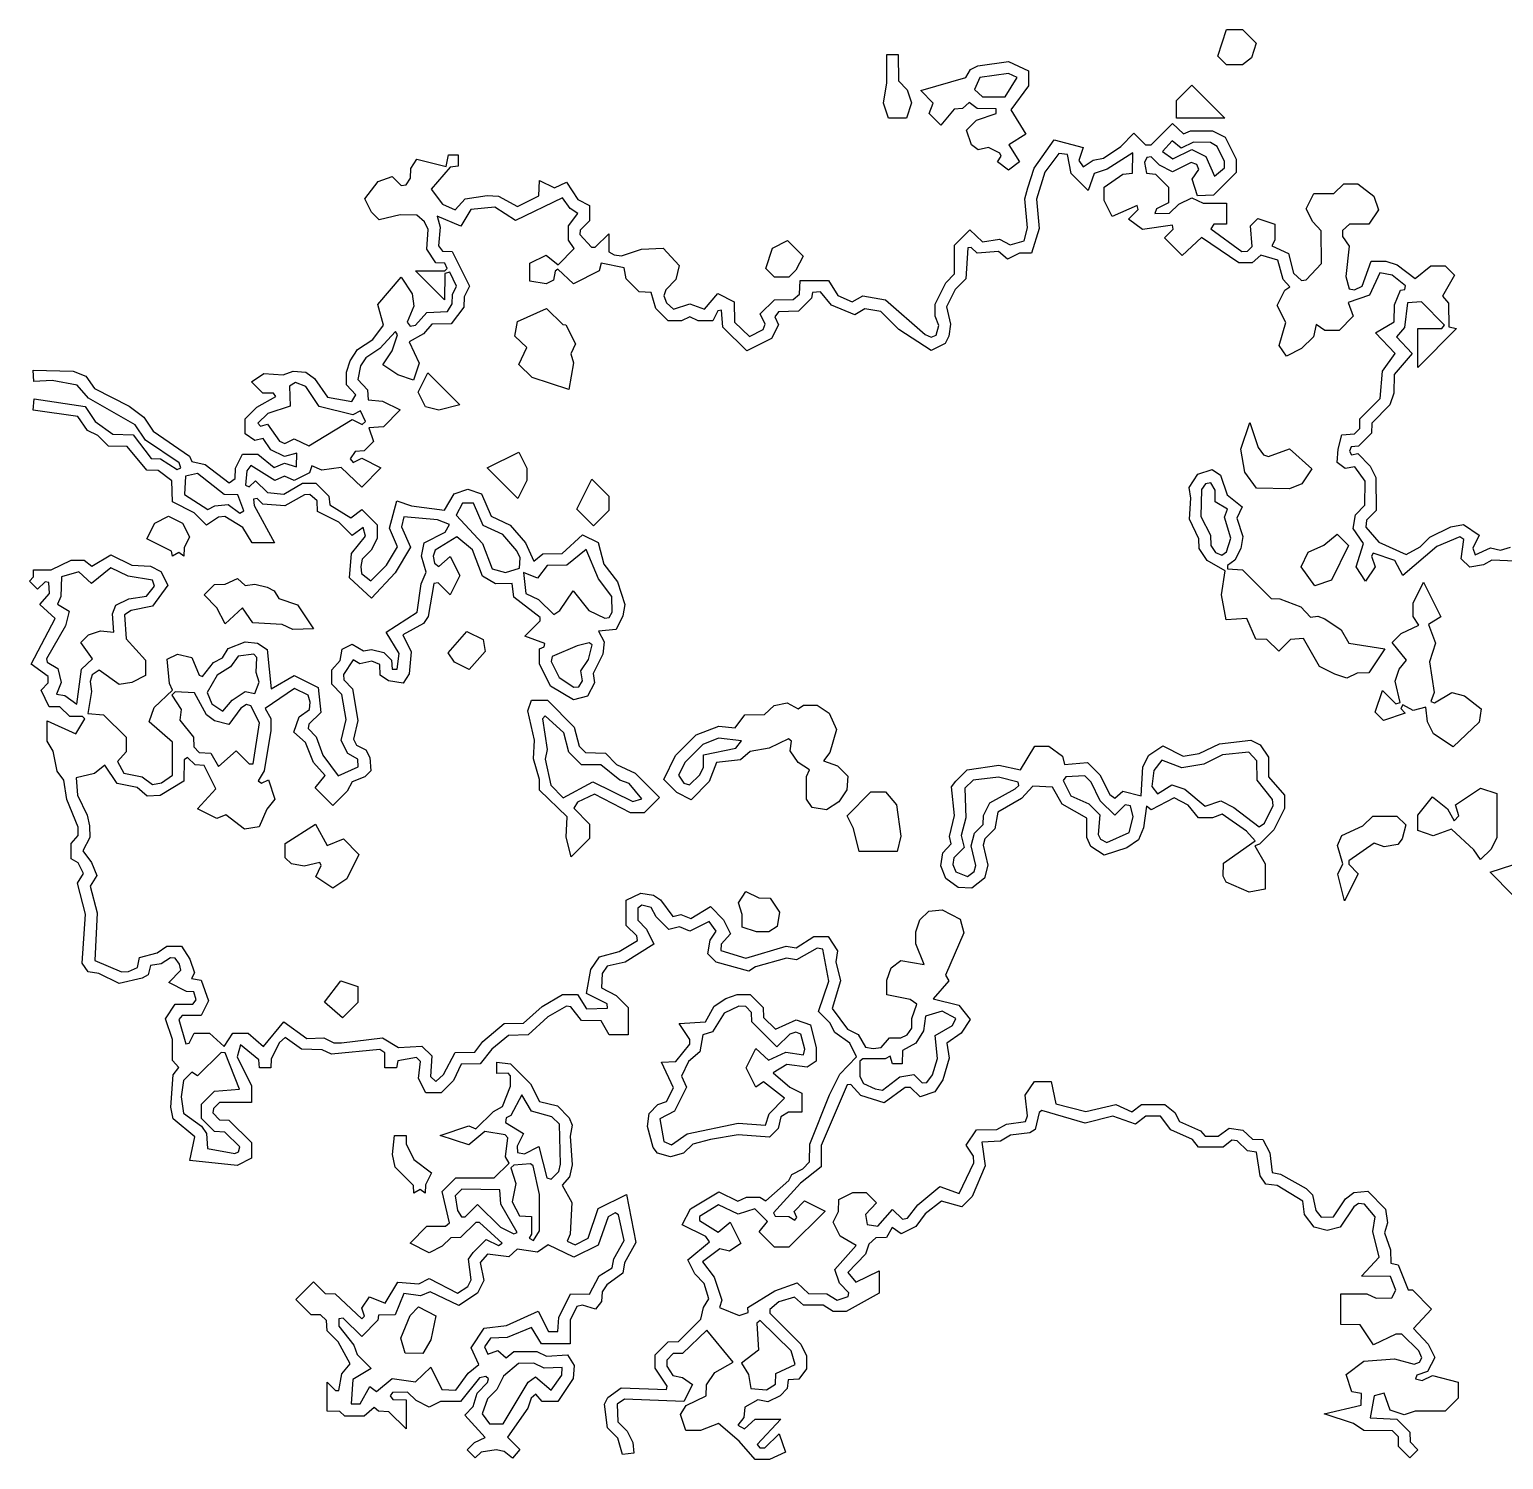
# Model space of a CAD drawing. Header units: metres. Extents: x 0 to 254, y 0 to 254.
# Drawn here: x -0.2 to 77.5, y -0.3 to 75.1 of the extents above; entities that cross this region are included whole.
import ezdxf

# ---------------------------------------------------------------- set-up
doc = ezdxf.new("R2010")
doc.units = ezdxf.units.M
doc.layers.add('contour_grooves', color=7, linetype='Continuous')

msp = doc.modelspace()

# ---------------------------------------------------------------- linework, layer by layer
at = {"layer": 'contour_grooves'}
for points in [[(62.445, 73.718), (62.915, 75.125), (63.751, 75.125), (64.479, 74.398), (64.221, 73.624), (63.749, 73.269), (62.906, 73.256), (62.445, 73.718)], [(44.825, 71.238), (45.002, 72.305), (45.003, 73.807), (45.602, 73.807), (45.609, 72.423), (46.074, 71.934), (46.297, 71.263), (46.028, 70.454), (45.086, 70.454), (44.825, 71.238)], [(46.784, 71.903), (49.155, 72.593), (49.406, 73.013), (49.801, 73.211), (51.42, 73.442), (52.471, 72.952), (52.474, 72.156), (51.535, 70.882), (52.322, 69.601), (51.436, 69.046), (51.987, 68.139), (51.411, 67.706), (50.834, 68.139), (51.025, 68.437), (50.961, 68.606), (50.364, 68.898), (49.818, 68.774), (49.459, 69.043), (49.201, 69.816), (49.722, 70.337), (50.76, 70.69), (50.757, 70.938), (49.76, 70.963), (49.331, 71.279), (48.99, 70.963), (48.538, 70.927), (47.848, 70.075), (47.228, 70.694), (47.432, 71.245), (46.784, 71.903)], [(51.416, 72.808), (49.898, 72.588), (49.621, 71.959), (50.041, 71.565), (51.241, 71.58), (51.868, 72.592), (51.416, 72.808)], [(60.273, 70.454), (60.273, 71.387), (61.082, 72.196), (62.824, 70.454), (60.273, 70.454)], [(60.514, 68.862), (60.035, 69.246), (59.535, 68.688), (60.072, 68.307), (61.086, 68.797), (61.815, 68.432), (62.278, 67.393), (62.807, 67.828), (62.808, 68.157), (62.408, 68.958), (62.061, 69.165), (61.161, 69.178), (60.514, 68.862)], [(38.608, 62.517), (38.971, 63.596), (39.763, 63.992), (40.577, 63.177), (40.204, 62.432), (39.828, 62.055), (39.07, 62.055), (38.608, 62.517)], [(25.384, 58.943), (25.514, 59.723), (27.059, 60.407), (27.904, 59.563), (28.078, 59.552), (28.586, 58.537), (28.334, 58.019), (28.472, 57.548), (28.228, 56.134), (26.288, 56.766), (25.595, 57.46), (26.014, 58.355), (25.384, 58.943)], [(20.28, 55.992), (20.788, 57.007), (22.474, 55.321), (21.379, 55.047), (20.663, 55.226), (20.28, 55.992)], [(12.339, 54.313), (12.967, 53.407), (13.258, 53.293), (13.743, 53.528), (14.513, 53.162), (16.8, 54.547), (17.325, 54.289), (17.501, 54.441), (17.247, 55.018), (16.832, 54.809), (15.058, 55.238), (14.363, 56.296), (13.809, 56.498), (13.496, 56.314), (13.534, 55.249), (12.359, 54.877), (11.824, 54.363), (11.962, 54.2), (12.339, 54.313)], [(63.867, 51.779), (63.667, 52.987), (64.136, 54.395), (64.576, 53.077), (64.849, 52.684), (65.115, 52.608), (66.228, 53.006), (67.407, 51.958), (66.879, 51.167), (66.224, 50.905), (64.495, 50.941), (63.867, 51.779)], [(23.927, 52.002), (25.585, 52.831), (26.005, 51.991), (26.005, 51.343), (25.533, 50.396), (23.927, 52.002)], [(7.954, 50.599), (9.19, 49.807), (9.569, 50.006), (10.269, 50.065), (10.883, 49.614), (11.085, 49.729), (10.779, 50.583), (10.056, 50.602), (8.654, 51.71), (8.01, 51.571), (7.954, 50.599)], [(28.649, 49.825), (29.441, 51.408), (30.332, 50.517), (30.332, 49.76), (29.523, 48.951), (28.649, 49.825)], [(60.958, 49.292), (61.027, 50.405), (60.937, 50.969), (61.399, 51.663), (62.145, 51.911), (62.587, 51.616), (62.936, 50.586), (63.738, 49.943), (63.454, 49.351), (63.766, 48.381), (63.661, 47.754), (63.351, 47.133), (62.953, 46.854), (62.961, 46.676), (63.751, 46.62), (65.27, 45.111), (65.716, 45.092), (66.831, 44.674), (67.34, 44.137), (67.728, 44.189), (68.098, 44.04), (68.961, 43.464), (69.356, 42.757), (71.251, 42.455), (70.405, 41.185), (69.801, 41.179), (69.249, 40.907), (68.615, 41.118), (67.818, 41.53), (66.974, 42.995), (66.288, 42.949), (65.663, 42.333), (65.039, 42.949), (64.46, 42.967), (63.985, 44.053), (62.884, 43.985), (62.648, 45.303), (62.845, 46.574), (61.884, 47.122), (61.461, 47.757), (61.454, 48.264), (60.958, 49.292)], [(61.593, 50.871), (61.553, 49.444), (62.061, 48.447), (62.079, 47.913), (62.33, 47.547), (62.653, 47.397), (62.903, 47.58), (63.143, 48.296), (62.795, 49.398), (62.962, 49.832), (62.309, 50.207), (62.307, 50.823), (62.082, 51.214), (61.795, 51.156), (61.593, 50.871)], [(22.288, 49.505), (23.67, 48.016), (24.19, 46.674), (24.886, 46.493), (25.628, 46.707), (25.657, 47.26), (25.483, 47.62), (24.747, 48.497), (23.706, 48.971), (23.202, 50.137), (22.629, 50.147), (22.288, 49.505)], [(5.976, 48.254), (6.394, 49.089), (7.126, 49.455), (7.859, 49.089), (8.225, 48.357), (7.941, 47.783), (7.935, 47.339), (7.659, 47.543), (7.335, 47.339), (7.273, 47.618), (5.976, 48.254)], [(66.836, 46.792), (67.221, 47.562), (68.037, 47.935), (68.746, 48.498), (69.337, 47.907), (68.445, 46.084), (67.566, 45.79), (66.836, 46.792)], [(25.842, 46.479), (25.965, 45.383), (26.631, 45.056), (27.443, 44.268), (27.762, 44.476), (28.458, 45.519), (29.282, 44.486), (30.124, 44.076), (30.36, 44.111), (30.508, 44.386), (30.503, 45.215), (29.784, 46.147), (29.143, 47.699), (28.12, 46.869), (27.094, 46.851), (26.572, 46.189), (25.842, 46.479)], [(0.69, 41.939), (0.723, 41.761), (1.28, 41.42), (1.463, 40.687), (1.216, 40.07), (1.651, 40.003), (2.279, 39.54), (2.529, 41.384), (3.109, 41.937), (2.499, 42.796), (2.892, 43.189), (3.535, 43.404), (4.228, 43.344), (4.168, 44.313), (4.345, 44.756), (5.019, 45.093), (5.95, 45.233), (6.382, 45.759), (6.274, 46.076), (4.996, 46.287), (4.08, 46.731), (3.054, 45.897), (2.388, 46.527), (1.47, 46.262), (1.439, 45.22), (1.272, 44.809), (1.876, 44.445), (1.681, 43.667), (0.69, 41.939)], [(8.993, 45.303), (9.547, 45.857), (10.115, 45.863), (10.749, 46.176), (11.155, 45.795), (11.673, 45.875), (12.321, 45.713), (12.694, 45.526), (12.931, 45.112), (13.924, 44.783), (14.77, 43.505), (13.673, 43.476), (13.118, 43.745), (11.563, 43.835), (11.015, 44.619), (10.098, 43.778), (9.673, 44.621), (8.993, 45.303)], [(70.75, 39.113), (71.131, 40.258), (71.843, 39.552), (72.066, 39.623), (71.807, 40.758), (72.018, 41.392), (72.39, 41.855), (71.64, 42.796), (72.116, 43.272), (73.049, 43.705), (72.744, 44.16), (72.744, 44.864), (73.299, 45.973), (74.21, 44.15), (73.552, 43.745), (73.924, 42.765), (73.617, 41.766), (73.86, 40.156), (73.685, 39.685), (73.88, 39.607), (74.791, 40.148), (75.458, 39.982), (76.33, 39.302), (76.234, 38.584), (74.864, 37.282), (73.83, 37.971), (73.508, 38.615), (73.413, 39.388), (72.745, 39.203), (72.202, 39.507), (72.097, 39.319), (72.327, 39.063), (71.182, 38.682), (70.75, 39.113)], [(21.867, 42.248), (22.847, 43.377), (23.715, 42.943), (23.822, 42.324), (22.965, 41.375), (22.192, 41.761), (21.867, 42.248)], [(28.666, 42.616), (27.354, 42.055), (27.288, 41.791), (27.721, 40.946), (28.49, 40.428), (28.754, 40.457), (28.949, 40.77), (28.868, 41.298), (29.262, 41.894), (29.451, 42.678), (29.304, 42.772), (28.666, 42.616)], [(10.393, 41.51), (9.681, 41.07), (9.163, 40.163), (9.401, 39.551), (9.987, 39.171), (10.467, 39.746), (11.154, 40.204), (11.675, 40.103), (11.891, 40.701), (11.739, 41.206), (11.783, 42.007), (11.622, 42.171), (10.797, 42.078), (10.393, 41.51)], [(7.465, 40.191), (7.294, 40.013), (7.781, 39.262), (7.708, 38.703), (8.444, 37.792), (8.456, 37.287), (8.734, 36.993), (9.348, 36.949), (9.763, 36.244), (10.689, 37.073), (11.371, 36.393), (11.59, 36.399), (11.916, 38.549), (11.452, 39.459), (11.223, 39.521), (10.929, 39.332), (10.294, 38.475), (9.54, 38.664), (9.131, 38.971), (8.484, 40.143), (7.465, 40.191)], [(26.068, 39.194), (26.253, 39.749), (27.102, 39.749), (28.516, 38.335), (28.781, 37.323), (29.105, 36.983), (30.156, 36.949), (30.745, 36.365), (31.721, 35.893), (33.001, 34.613), (32.192, 33.804), (31.488, 33.804), (29.576, 34.785), (28.691, 34.37), (28.489, 34.061), (29.314, 33.21), (29.314, 32.453), (28.343, 31.482), (28.081, 32.531), (28.144, 33.596), (26.678, 34.998), (26.675, 35.573), (26.367, 36.649), (26.425, 37.633), (26.068, 39.194)], [(27.077, 37.144), (26.982, 36.635), (27.284, 35.265), (27.925, 34.608), (29.5, 35.446), (31.611, 34.414), (32.073, 34.543), (31.412, 35.353), (30.914, 35.531), (29.916, 36.332), (28.89, 36.349), (28.229, 37.011), (27.968, 38.033), (26.972, 38.928), (26.833, 38.765), (27.077, 37.144)], [(33.23, 35.572), (33.858, 36.827), (34.945, 37.914), (36.14, 38.388), (36.997, 38.287), (37.507, 38.985), (38.543, 38.992), (39.047, 39.471), (39.732, 39.608), (40.319, 39.296), (40.597, 39.494), (41.321, 39.494), (41.962, 39.067), (42.339, 38.201), (41.997, 36.993), (41.661, 36.548), (42.402, 36.284), (42.941, 35.745), (42.88, 35.02), (42.465, 34.397), (41.807, 33.959), (41.053, 34.084), (40.761, 34.522), (40.761, 35.722), (40.926, 36.071), (40.317, 36.461), (39.899, 37.087), (39.965, 37.592), (39.812, 37.72), (38.798, 37.213), (37.781, 37.039), (37.283, 36.604), (36.008, 36.456), (35.623, 35.454), (34.672, 34.503), (33.927, 34.876), (33.23, 35.572)], [(35.331, 36.865), (37.029, 37.215), (37.34, 37.613), (36.126, 37.754), (35.295, 37.414), (34.357, 36.477), (34.009, 35.787), (34.29, 35.366), (34.596, 35.283), (35.133, 35.817), (35.329, 36.219), (35.331, 36.865)], [(47.845, 31.014), (47.948, 31.701), (48.388, 32.181), (48.306, 32.569), (48.566, 33.668), (48.413, 35.188), (48.635, 35.485), (49.234, 36.082), (50.902, 36.322), (52.044, 36.072), (52.794, 37.331), (53.547, 37.331), (54.256, 36.799), (54.356, 36.35), (55.582, 36.466), (56.23, 35.817), (56.759, 34.784), (57.01, 34.591), (57.438, 34.956), (58.411, 34.711), (58.503, 36.234), (58.814, 36.855), (59.555, 37.349), (60.623, 36.79), (61.459, 36.93), (62.537, 37.45), (64.183, 37.64), (64.681, 37.391), (65.113, 36.743), (65.126, 35.71), (65.963, 34.737), (65.963, 34.033), (65.401, 32.909), (64.645, 32.153), (64.395, 32.076), (64.945, 31.121), (64.942, 29.785), (64.108, 29.619), (62.897, 30.144), (62.732, 30.474), (62.75, 31.152), (64.417, 32.335), (63.964, 32.833), (62.676, 33.735), (62.171, 33.55), (61.431, 33.55), (60.891, 34.21), (60.149, 34.605), (58.943, 33.972), (58.689, 34.161), (58.526, 33.014), (58.272, 32.379), (57.652, 31.966), (56.457, 31.568), (55.75, 32.041), (55.548, 32.514), (55.548, 33.529), (54.237, 34.272), (53.723, 35.17), (52.692, 35.221), (52.095, 34.573), (50.856, 33.843), (50.693, 32.962), (50.167, 32.432), (50.075, 32.105), (50.32, 31.05), (50.15, 30.37), (49.473, 29.829), (48.756, 29.867), (48.11, 30.352), (47.845, 31.014)], [(58.972, 35.192), (59.277, 34.81), (60.02, 35.283), (60.709, 35.053), (61.788, 34.156), (62.609, 34.439), (63.296, 34.096), (64.631, 33.064), (64.911, 33.272), (65.363, 34.197), (65.338, 34.51), (64.515, 35.54), (64.509, 36.557), (64.088, 37.008), (62.696, 36.87), (61.708, 36.367), (60.547, 36.174), (59.498, 36.586), (59.08, 36.039), (58.972, 35.192)], [(54.436, 35.711), (54.298, 35.522), (54.698, 34.705), (55.645, 34.281), (56.224, 33.702), (56.145, 32.67), (56.258, 32.422), (56.6, 32.249), (57.779, 32.78), (57.982, 33.603), (57.852, 34.173), (57.571, 34.231), (57.01, 33.68), (56.245, 34.445), (55.763, 35.429), (55.43, 35.768), (54.436, 35.711)], [(49.071, 31.976), (48.526, 31.427), (48.468, 31.079), (48.638, 30.705), (49.25, 30.444), (49.606, 30.711), (49.696, 31.028), (49.447, 32.068), (49.613, 32.73), (50.075, 33.202), (50.093, 33.666), (50.428, 34.337), (51.756, 35.07), (51.963, 35.258), (51.926, 35.43), (50.88, 35.698), (49.551, 35.525), (49.112, 35.113), (49.166, 33.547), (48.921, 32.605), (49.071, 31.976)], [(72.999, 32.87), (72.999, 33.686), (73.769, 34.66), (74.563, 34.027), (74.905, 33.386), (75.157, 33.649), (74.978, 34.227), (76.305, 35.112), (77.162, 34.829), (77.162, 32.506), (76.854, 31.891), (76.306, 31.343), (75.954, 31.863), (74.771, 32.955), (73.808, 32.6), (72.999, 32.87)], [(42.902, 33.654), (44.16, 34.913), (44.934, 34.913), (45.501, 34.23), (45.739, 32.577), (45.537, 31.768), (43.541, 31.768), (43.237, 32.981), (42.902, 33.654)], [(68.763, 32.088), (68.986, 32.608), (70.1, 33.115), (70.629, 33.641), (71.896, 33.641), (72.358, 33.178), (72.175, 32.446), (71.939, 32.131), (71.216, 32.011), (70.701, 32.214), (69.359, 31.279), (69.35, 31.1), (69.846, 30.6), (69.132, 29.173), (68.781, 30.576), (69.035, 31.118), (68.763, 32.088)], [(13.274, 32.192), (14.864, 33.218), (15.486, 32.088), (16.348, 32.433), (17.162, 31.618), (16.521, 30.336), (15.78, 29.841), (14.884, 30.438), (15.173, 31.023), (15.104, 31.191), (14.265, 30.999), (13.597, 31.112), (13.274, 31.435), (13.274, 32.192)], [(37.167, 29.058), (37.565, 29.655), (38.241, 29.32), (38.846, 29.314), (39.34, 28.573), (39.214, 27.819), (38.773, 27.526), (38.128, 27.527), (37.368, 27.78), (37.366, 28.448), (37.167, 29.058)], [(15.348, 23.826), (16.208, 24.946), (17.097, 24.649), (17.097, 23.8), (16.289, 22.991), (15.348, 23.826)], [(32.372, 17.272), (32.463, 17.956), (32.924, 18.417), (33.385, 18.589), (33.746, 19.304), (33.11, 20.661), (33.862, 20.685), (34.601, 21.605), (34.612, 21.857), (34.053, 22.697), (35.437, 22.787), (35.896, 23.613), (36.514, 24.024), (37.11, 24.224), (37.788, 24.224), (38.476, 23.539), (38.494, 23.021), (39.124, 22.392), (40.212, 22.883), (40.972, 22.629), (41.276, 21.416), (41.276, 20.709), (40.801, 20.393), (39.717, 20.538), (38.995, 20.104), (39.889, 19.332), (40.512, 19.019), (40.512, 18.025), (39.81, 18.022), (39.411, 17.768), (39.273, 17.164), (38.81, 16.701), (37.15, 16.831), (35.697, 16.587), (34.763, 16.331), (34.271, 15.853), (33.595, 15.673), (32.906, 15.859), (32.676, 16.166), (32.372, 17.272)], [(33.229, 16.481), (33.634, 16.304), (34.472, 16.882), (37.154, 17.44), (38.594, 17.335), (38.784, 17.938), (39.606, 18.751), (38.495, 19.615), (38.094, 19.346), (37.587, 20.361), (38.094, 21.376), (38.757, 20.759), (39.669, 21.187), (40.61, 21.044), (40.675, 21.342), (40.465, 22.138), (40.206, 22.242), (39.874, 22.135), (39.194, 21.464), (37.877, 22.782), (37.865, 23.286), (37.564, 23.599), (37.184, 23.616), (36.411, 23.234), (35.802, 22.258), (35.289, 22.094), (35.142, 21.201), (34.536, 20.7), (34.173, 19.916), (34.439, 19.343), (33.808, 18.079), (33.035, 17.665), (33.229, 16.481)], [(43.731, 20.827), (43.569, 20.707), (43.577, 19.904), (43.774, 19.535), (44.379, 19.247), (44.765, 19.179), (45.69, 19.881), (46.42, 20.003), (46.868, 19.563), (47.111, 19.584), (47.408, 19.991), (47.659, 20.848), (47.548, 22.073), (48.454, 22.591), (48.629, 22.957), (47.906, 23.342), (47.032, 23.081), (46.928, 22.318), (46.533, 21.659), (45.821, 21.266), (45.811, 20.57), (45.303, 20.57), (45.172, 20.98), (44.903, 20.834), (43.731, 20.827)], [(8.653, 19.937), (8.355, 20.122), (7.911, 19.687), (7.791, 18.834), (7.918, 17.967), (8.864, 17.283), (9.123, 16.888), (9.181, 16.096), (10.61, 15.843), (10.815, 15.924), (10.873, 16.186), (10.089, 16.973), (9.547, 17.007), (8.863, 17.691), (8.863, 18.449), (9.547, 19.133), (10.868, 19.238), (10.101, 21.151), (9.89, 21.172), (8.653, 19.937)], [(13.828, 8.144), (14.762, 9.077), (15.386, 8.462), (15.904, 8.444), (17.311, 7.116), (17.445, 7.269), (17.315, 7.68), (17.713, 8.276), (18.551, 7.952), (19.218, 9.055), (20.31, 8.975), (20.87, 9.243), (22.358, 8.48), (22.907, 8.826), (23.079, 9.186), (22.945, 10.271), (23.182, 10.626), (23.865, 11.309), (24.511, 10.992), (24.71, 11.112), (23.51, 12.205), (23.32, 12.205), (22.521, 11.408), (22.003, 11.39), (21.556, 10.952), (20.87, 10.609), (19.855, 11.116), (20.746, 12.007), (21.731, 12.01), (21.942, 12.19), (21.556, 13.835), (22.273, 14.552), (24.29, 14.559), (25.074, 15.327), (24.896, 15.659), (25.02, 16.661), (24.863, 16.826), (23.798, 17.006), (22.95, 16.297), (21.449, 16.798), (22.95, 17.298), (23.318, 17.138), (24.255, 18.062), (24.726, 18.315), (25.147, 19.384), (25.15, 19.938), (25.025, 20.071), (24.433, 20.061), (24.433, 20.661), (25.151, 20.576), (26.206, 19.52), (26.679, 18.589), (27.631, 18.35), (28.252, 17.73), (28.408, 17.339), (28.296, 16.753), (28.397, 15.237), (28.272, 14.614), (27.885, 14.166), (28.389, 13.259), (28.296, 11.583), (28.143, 11.213), (28.558, 11.026), (29.252, 11.379), (29.775, 12.932), (31.267, 13.678), (31.766, 11.151), (31.169, 10.066), (31.076, 9.527), (30.225, 8.909), (29.988, 8.542), (29.942, 8.033), (29.633, 7.622), (28.957, 7.843), (28.656, 7.775), (28.299, 7.048), (28.296, 5.808), (26.793, 5.808), (26.257, 6.672), (24.978, 6.144), (24.092, 6.093), (23.778, 5.652), (23.949, 5.258), (24.492, 5.455), (24.927, 5.068), (25.33, 5.39), (26.54, 5.39), (27.042, 5.154), (28.166, 5.22), (28.505, 4.655), (28.459, 3.972), (27.647, 2.754), (26.817, 2.754), (26.484, 3.156), (26.243, 2.938), (26.06, 2.409), (24.989, 0.875), (25.638, 0.234), (25.263, -0.234), (24.816, 0.12), (24.388, 0.209), (23.61, 0.088), (23.288, -0.212), (22.864, 0.212), (23.253, 0.601), (23.808, 0.855), (22.736, 2.036), (23.179, 2.49), (23.399, 3.207), (23.943, 3.763), (23.996, 3.964), (23.854, 4.085), (23.525, 4.013), (22.521, 2.754), (21.457, 2.752), (20.87, 2.464), (20.183, 2.808), (19.723, 3.252), (18.937, 3.238), (18.811, 3.054), (18.949, 2.863), (19.643, 2.845), (19.643, 1.312), (18.731, 2.22), (18.2, 2.245), (17.969, 2.442), (17.431, 1.991), (16.42, 1.99), (16.146, 2.239), (15.48, 2.245), (15.48, 3.778), (15.925, 3.337), (16.103, 3.346), (16.263, 4.216), (16.69, 4.749), (16.064, 5.905), (15.48, 6.493), (15.446, 7.035), (15.142, 7.324), (14.637, 7.335), (13.828, 8.144)], [(24.915, 17.721), (24.886, 17.472), (25.837, 16.9), (25.502, 16.224), (25.522, 15.892), (25.895, 15.831), (26.644, 16.202), (27.065, 14.554), (27.288, 14.482), (27.706, 14.9), (27.795, 15.286), (27.738, 17.391), (27.339, 17.783), (26.256, 18.079), (25.757, 18.929), (25.165, 17.847), (24.915, 17.721)], [(18.935, 15.78), (19.043, 16.797), (19.643, 16.797), (19.648, 16.354), (20.06, 15.527), (20.98, 14.821), (20.666, 14.187), (20.661, 13.744), (20.384, 13.947), (20.061, 13.744), (20.035, 14.149), (19.066, 15.123), (18.935, 15.78)], [(25.32, 15.226), (25.162, 15.086), (25.428, 14.253), (25.248, 13.3), (25.632, 12.552), (26.26, 12.516), (26.26, 11.583), (26.134, 11.379), (26.36, 11.25), (26.677, 11.764), (26.678, 13.67), (26.348, 15.183), (26.208, 15.294), (25.32, 15.226)], [(22.583, 13.953), (22.236, 13.6), (22.352, 12.836), (22.575, 12.501), (22.765, 12.501), (23.415, 13.149), (24.618, 11.951), (25.322, 11.601), (25.498, 11.671), (24.642, 13.164), (24.585, 13.92), (22.583, 13.953)], [(16.336, 7.164), (16.097, 7.129), (16.097, 6.733), (16.898, 5.735), (17.075, 5.237), (17.813, 4.499), (16.83, 3.925), (16.759, 2.646), (17.226, 2.635), (17.733, 3.56), (18.085, 3.287), (18.909, 3.971), (20.15, 3.801), (20.952, 4.578), (21.535, 3.396), (22.268, 3.366), (22.917, 4.253), (23.488, 4.712), (23.08, 5.599), (23.771, 6.633), (24.935, 6.761), (26.603, 7.529), (27.148, 6.454), (27.652, 6.452), (27.696, 7.197), (28.32, 8.444), (29.315, 8.421), (29.827, 9.395), (30.509, 9.819), (30.595, 10.293), (31.142, 11.247), (30.841, 12.614), (30.676, 12.705), (30.297, 12.504), (29.767, 11.001), (28.485, 10.367), (27.136, 11.025), (26.569, 10.644), (25.495, 10.794), (25.066, 10.39), (23.941, 10.528), (23.552, 10.088), (23.739, 9.139), (23.409, 8.479), (22.42, 7.821), (20.908, 8.55), (20.403, 8.339), (19.52, 8.449), (19.068, 7.335), (18.186, 7.309), (18.159, 7.045), (17.307, 6.193), (16.336, 7.164)], [(19.598, 5.303), (19.366, 6.108), (19.86, 7.304), (20.302, 7.746), (21.219, 7.287), (20.954, 6.005), (20.53, 5.299), (19.598, 5.303)], [(37.703, 4.185), (37.817, 3.441), (38.657, 3.383), (39.131, 3.679), (39.149, 4.233), (40.164, 4.704), (39.959, 5.427), (38.322, 7.03), (38.142, 6.887), (38.222, 5.475), (37.326, 4.778), (37.703, 4.185)], [(23.662, 2.115), (24.053, 1.584), (24.772, 1.59), (26.078, 3.772), (26.469, 4.065), (27.304, 3.366), (27.857, 4.152), (27.87, 4.548), (26.931, 4.524), (26.39, 4.788), (25.567, 4.772), (24.787, 4.103), (24.425, 3.386), (23.945, 2.898), (23.662, 2.115)]]:
    msp.add_lwpolyline(points, close=True, dxfattribs=at)
for points in [[(78.969, 47.039), (76.89, 47.137), (76.465, 46.884), (75.741, 46.763), (75.289, 47.214), (75.413, 48.22), (75.208, 48.371), (73.993, 47.859), (72.198, 46.324), (71.781, 47.123), (70.648, 47.504), (70.561, 47.348), (70.745, 46.785), (70.244, 46.035), (69.744, 46.785), (70.128, 48.022), (69.59, 48.798), (69.71, 49.519), (70.196, 50.041), (70.214, 51.295), (69.68, 52.056), (69.161, 51.976), (68.744, 52.289), (68.802, 52.987), (68.992, 53.747), (69.655, 53.791), (69.933, 54.085), (69.945, 54.589), (71.007, 55.666), (71.132, 57.101), (71.793, 58.043), (70.756, 59.128), (71.743, 59.7), (71.768, 60.609), (72.078, 61.382), (72.307, 61.416), (72.344, 61.603), (71.644, 62.163), (70.996, 62.285), (70.45, 61.104), (69.322, 60.717), (69.591, 60.005), (68.842, 59.255), (68.084, 59.255), (67.629, 59.56), (67.488, 58.919), (66.859, 58.291), (66.07, 57.896), (65.691, 58.465), (66.027, 59.67), (65.583, 60.573), (65.987, 61.382), (66.253, 61.547), (65.902, 61.947), (65.618, 62.957), (64.717, 63.229), (64.26, 62.818), (63.556, 62.818), (61.591, 64.159), (60.573, 63.203), (59.64, 64.136), (60.092, 64.593), (60.051, 64.801), (58.471, 64.574), (57.741, 65.122), (58.249, 65.634), (58.198, 65.848), (56.876, 65.261), (56.456, 66.102), (56.456, 66.806), (57.445, 67.489), (57.949, 67.545), (57.968, 68.614), (56.614, 67.754), (55.933, 67.534), (55.614, 66.635), (54.712, 67.537), (54.523, 68.525), (54.062, 68.586), (53.329, 67.597), (52.887, 66.176), (53.021, 64.63), (52.632, 63.327), (51.985, 63.321), (51.352, 63.008), (50.888, 63.422), (49.76, 63.327), (49.445, 63.632), (49.269, 63.606), (49.166, 61.976), (48.6, 61.406), (48.15, 60.495), (48.36, 59.591), (48.264, 58.955), (48.071, 58.568), (47.339, 58.202), (45.634, 59.309), (44.678, 60.255), (43.83, 60.396), (43.307, 60.074), (42.071, 60.581), (41.491, 61.288), (41.076, 61.257), (41.021, 60.958), (40.337, 60.273), (39.286, 60.239), (39.083, 59.978), (39.275, 59.555), (38.909, 58.823), (37.608, 58.172), (36.349, 59.431), (36.281, 60.32), (36.081, 60.286), (35.817, 59.764), (35.051, 59.764), (34.606, 59.965), (34.175, 59.764), (33.471, 59.764), (32.824, 60.411), (32.569, 61.246), (31.944, 61.291), (31.259, 61.976), (31.153, 62.546), (29.932, 62.808), (29.823, 62.393), (28.467, 61.714), (27.655, 62.477), (27.502, 62.381), (27.418, 61.9), (27.025, 61.704), (26.169, 61.846), (26.169, 62.795), (27.037, 63.229), (27.658, 62.72), (28.516, 63.57), (28.205, 64.012), (28.205, 64.769), (28.711, 65.415), (28.3, 65.685), (27.887, 66.244), (25.419, 65.058), (24.324, 65.75), (23.053, 65.631), (22.531, 64.752), (21.278, 65.287), (21.436, 64.692), (21.351, 63.706), (21.562, 63.43), (22.073, 63.418), (22.986, 61.591), (22.703, 61.017), (22.697, 60.482), (22.015, 59.597), (20.999, 59.583), (20.566, 59.068), (19.802, 58.657), (20.337, 57.519), (20.041, 56.631), (19.21, 56.908), (18.418, 57.436), (18.907, 58.18), (19.187, 59.022), (19.086, 59.198), (18.261, 58.304), (17.525, 57.81), (17.238, 57.379), (17.1, 56.658), (17.606, 56.116), (17.641, 55.583), (18.395, 55.528), (19.34, 55.056), (18.449, 54.165), (17.675, 54.122), (17.926, 53.388), (17.431, 52.893), (16.955, 52.867), (16.696, 52.488), (16.851, 52.294), (17.307, 52.51), (18.322, 52.002), (17.307, 50.987), (16.231, 52.028), (15.2, 51.875), (14.671, 52.102), (14.552, 51.735), (13.743, 51.33), (13.227, 51.567), (12.725, 51.33), (11.461, 52.128), (11.25, 51.855), (11.171, 51.098), (11.372, 51.006), (11.707, 51.326), (12.345, 50.704), (13.203, 50.62), (14.182, 51.202), (14.886, 51.202), (15.57, 50.517), (15.617, 50.054), (16.727, 49.37), (17.307, 49.799), (18.115, 48.99), (18.115, 48.286), (17.808, 47.67), (17.339, 47.191), (17.268, 46.805), (17.293, 46.424), (17.78, 46.04), (18.613, 46.866), (19.187, 47.838), (18.776, 48.819), (19.153, 50.263), (19.936, 50.004), (21.669, 49.775), (22.184, 50.638), (22.906, 50.879), (23.62, 50.64), (24.139, 49.461), (25.135, 48.977), (25.938, 48.053), (26.381, 47.09), (26.854, 47.469), (27.88, 47.487), (28.955, 48.467), (29.768, 48.06), (30.07, 46.917), (30.789, 45.986), (31.184, 44.794), (31.084, 44.191), (30.726, 43.476), (29.801, 43.387), (30.086, 42.831), (30.021, 42.176), (29.51, 41.16), (29.579, 40.671), (29.221, 39.955), (28.47, 39.767), (27.263, 40.498), (26.678, 41.669), (26.678, 42.465), (26.927, 42.56), (26.963, 42.738), (25.914, 43.135), (26.712, 43.935), (26.721, 44.113), (25.321, 45.178), (25.247, 45.902), (24.362, 45.894), (23.683, 46.29), (23.157, 47.677), (22.326, 48.362), (21.175, 47.662), (21.078, 47.353), (21.152, 46.981), (21.379, 46.807), (21.97, 47.336), (22.476, 46.324), (21.972, 45.309), (21.34, 45.931), (21.117, 45.905), (20.814, 44.168), (20.566, 43.798), (19.475, 43.201), (19.909, 42.295), (19.812, 41.14), (19.485, 40.648), (18.721, 40.776), (18.282, 41.068), (18.254, 41.636), (17.838, 41.806), (17.215, 41.662), (16.856, 41.886), (16.345, 41.101), (16.359, 40.825), (16.823, 40.356), (17.107, 38.67), (16.866, 37.7), (17.032, 37.383), (17.532, 37.124), (17.728, 36.732), (17.787, 36.027), (17.469, 35.709), (16.796, 35.439), (16.535, 34.945), (15.78, 34.189), (14.847, 35.122), (15.372, 35.774), (14.77, 36.472), (14.351, 37.523), (13.73, 38.066), (14.001, 38.878), (14.55, 39.264), (14.586, 39.652), (14.478, 40.012), (13.767, 40.367), (12.218, 39.306), (12.516, 38.776), (12.516, 38.147), (12.162, 36.028), (11.854, 35.505), (12.015, 35.369), (12.392, 35.545), (12.729, 34.532), (12.298, 33.996), (11.897, 33.068), (11.131, 32.941), (10.15, 33.695), (9.671, 33.515), (8.656, 34.022), (9.611, 35.074), (8.992, 36.303), (8.529, 36.349), (8.129, 36.724), (7.938, 36.61), (7.935, 35.481), (6.682, 34.724), (5.99, 34.689), (5.46, 35.147), (4.41, 35.36), (3.753, 36.324), (3.216, 35.878), (2.244, 35.655), (2.315, 34.734), (2.831, 33.693), (2.945, 33.123), (2.976, 32.513), (2.594, 31.807), (3.067, 31.189), (3.335, 30.502), (2.982, 29.949), (3.364, 28.538), (3.238, 26.022), (4.633, 25.426), (5.015, 25.442), (5.477, 25.644), (5.586, 26.176), (6.514, 26.424), (7.035, 26.769), (7.796, 26.769), (8.246, 26.093), (8.486, 25.373), (8.335, 25.067), (8.839, 24.987), (9.226, 23.889), (8.839, 23.115), (7.847, 23.112), (7.66, 22.91), (8.03, 21.619), (8.204, 21.666), (8.468, 22.188), (9.287, 22.188), (10.059, 21.479), (10.504, 22.188), (11.319, 22.188), (12.125, 21.483), (13.196, 22.783), (14.41, 21.911), (15.317, 21.945), (15.845, 21.685), (16.244, 21.679), (18.395, 21.933), (19.249, 21.425), (20.485, 21.509), (21, 20.994), (20.935, 19.9), (21.207, 19.643), (21.618, 20.01), (22.236, 21.17), (23.274, 21.187), (23.691, 21.754), (24.818, 22.697), (25.844, 22.715), (26.829, 23.597), (27.896, 24.224), (28.69, 24.224), (29.157, 23.467), (30.263, 23.498), (30.254, 23.729), (29.156, 24.281), (29.393, 25.542), (29.84, 26.212), (30.888, 26.495), (31.855, 27.071), (31.815, 27.315), (31.259, 27.872), (31.259, 29.199), (32.021, 29.58), (32.69, 29.469), (33.061, 29.222), (33.708, 28.346), (34.139, 28.441), (34.655, 28.235), (35.69, 28.87), (36.387, 28.174), (36.76, 27.428), (36.266, 26.878), (36.247, 26.545), (37.568, 26.14), (39.684, 26.779), (40.212, 26.691), (41.14, 27.278), (41.9, 27.278), (42.394, 26.537), (42.305, 25.957), (42.558, 24.942), (42.115, 23.48), (42.918, 22.406), (43.49, 22.111), (43.874, 21.45), (44.27, 21.376), (44.703, 21.432), (45.142, 21.933), (45.733, 21.936), (46.069, 22.098), (46.308, 22.451), (46.31, 22.963), (46.571, 23.714), (46.228, 23.957), (45.003, 24.217), (45.003, 24.991), (45.217, 25.635), (45.734, 26.022), (46.971, 25.818), (46.53, 26.907), (46.531, 27.539), (46.737, 28.158), (47.204, 28.625), (47.907, 28.684), (48.869, 28.202), (49.048, 27.487), (48.093, 25.238), (48.272, 24.942), (47.438, 23.997), (48.785, 23.663), (49.396, 22.906), (48.917, 22.188), (48.16, 21.668), (48.284, 20.87), (47.95, 19.719), (47.531, 19.091), (46.749, 18.83), (46.25, 19.324), (45.955, 19.316), (44.85, 18.511), (43.633, 18.907), (43.1, 19.476), (42.903, 19.457), (41.538, 16.263), (41.53, 15.146), (40.447, 14.282), (39.019, 12.72), (39.102, 12.528), (39.828, 12.516), (40.153, 12.32), (40.246, 12.471), (40.102, 12.785), (40.662, 13.345), (41.737, 12.808), (39.828, 10.899), (39.07, 10.899), (38.261, 11.707), (38.705, 12.246), (38.033, 12.928), (37.158, 12.645), (36.117, 13.134), (35.111, 12.523), (35.125, 12.299), (36.111, 11.688), (36.731, 12.214), (37.29, 11.096), (36.694, 10.698), (36.192, 10.816), (35.278, 10.128), (35.895, 9.321), (36.301, 8.1), (36.175, 7.712), (37.206, 7.289), (37.684, 7.455), (37.67, 7.717), (39.082, 8.599), (40.272, 9.018), (40.864, 8.451), (41.83, 8.444), (42.37, 8.106), (42.949, 8.293), (42.998, 8.489), (42.495, 9), (42.257, 9.716), (43.376, 10.984), (42.534, 11.484), (42.168, 12.216), (42.452, 12.79), (42.458, 13.42), (43.196, 13.789), (43.9, 13.789), (44.454, 13.234), (43.865, 12.63), (43.961, 12.099), (44.515, 12.007), (45.303, 12.895), (45.829, 12.378), (46.093, 12.439), (46.636, 13.126), (47.788, 14.108), (48.81, 13.735), (49.577, 15.344), (49.572, 15.701), (49.184, 16.289), (49.721, 17.095), (50.804, 17.1), (51.314, 17.395), (52.306, 17.532), (52.416, 17.823), (52.299, 18.924), (52.777, 19.643), (53.663, 19.643), (53.913, 18.469), (55.488, 18.054), (57.076, 18.429), (57.91, 18.046), (58.432, 18.421), (59.66, 18.421), (60.176, 18.009), (60.436, 17.522), (61.536, 17.029), (61.776, 16.75), (62.473, 16.751), (63.042, 17.184), (63.769, 17.08), (64.279, 16.595), (64.831, 16.588), (65.188, 15.873), (65.319, 14.836), (65.76, 14.748), (67.116, 13.987), (67.446, 13.657), (67.619, 12.834), (67.9, 12.479), (68.542, 12.493), (69.175, 13.443), (69.626, 13.78), (70.356, 13.852), (71.282, 12.903), (71.401, 12.192), (71.236, 11.661), (71.562, 10.76), (71.574, 10.064), (71.957, 9.971), (72.483, 8.647), (72.707, 8.65), (73.723, 7.635), (72.768, 6.603), (73.545, 5.777), (73.888, 5.09), (73.511, 4.336), (72.943, 4.144), (72.88, 3.954), (73.22, 3.866), (73.761, 4.129), (75.125, 3.779), (75.125, 2.93), (74.441, 2.245), (72.847, 2.244), (72.281, 2.059), (71.535, 2.308), (71.216, 3.195), (70.691, 3.068), (70.481, 1.905), (71.896, 1.827), (72.578, 1.145), (72.592, 0.638), (73.001, 0.212), (72.577, -0.212), (71.981, 0.385), (71.969, 0.889), (71.656, 1.209), (70.154, 1.227), (69.596, 1.596), (68.06, 2.109), (70.003, 2.559), (70.029, 3.176), (69.519, 3.263), (69.213, 4.182), (70.145, 4.881), (71.772, 5.017), (72.796, 4.736), (73.078, 4.836), (73.198, 5.067), (73.046, 5.427), (72.152, 6.306), (71.843, 6.308), (70.658, 5.747), (69.959, 6.801), (68.927, 6.826), (68.927, 8.444), (70.315, 8.444), (70.802, 8.209), (71.621, 8.222), (71.838, 8.631), (71.552, 9.359), (70.03, 9.372), (70.963, 10.367), (70.615, 11.732), (70.741, 12.499), (70.183, 13.177), (69.864, 13.198), (69.625, 13.03), (68.893, 11.951), (68.208, 11.78), (67.527, 11.95), (67.023, 12.619), (66.923, 13.331), (65.581, 14.155), (64.983, 14.223), (64.685, 14.671), (64.494, 15.919), (64.012, 15.989), (63.476, 16.51), (63.18, 16.536), (62.728, 16.167), (61.432, 16.171), (61.107, 16.583), (59.968, 17.083), (59.426, 17.818), (58.652, 17.815), (58.106, 17.392), (56.905, 17.808), (55.462, 17.437), (53.163, 18.103), (53.021, 18), (52.826, 17.106), (52.531, 16.934), (51.509, 16.808), (50.985, 16.498), (50.009, 16.443), (50.184, 15.191), (49.496, 13.569), (48.958, 13.03), (47.878, 13.334), (47.01, 12.651), (46.526, 11.984), (45.752, 11.597), (45.281, 11.934), (44.979, 11.408), (44.414, 11.396), (44.053, 11.051), (43.868, 10.527), (42.938, 9.572), (43.367, 9.051), (44.584, 9.647), (44.584, 8.468), (42.848, 7.505), (42.158, 7.505), (41.632, 7.841), (40.597, 7.844), (40.126, 8.256), (39.294, 8.019), (38.818, 7.605), (38.82, 7.417), (40.459, 5.777), (40.767, 5.161), (40.767, 4.481), (40.362, 3.942), (39.793, 3.898), (39.749, 3.439), (39.372, 3.062), (38.72, 2.736), (38.19, 2.849), (37.51, 2.464), (37.458, 1.912), (37.136, 1.512), (37.496, 1.319), (38.052, 1.827), (39.409, 1.827), (38.154, 0.494), (38.305, 0.311), (38.57, 0.318), (39.325, 1.064), (39.648, 0.095), (38.81, -0.3), (38.052, -0.3), (37.213, 0.672), (36.123, 1.608), (35.171, 1.227), (34.397, 1.227), (34.113, 2.08), (34.422, 2.553), (35.471, 3.063), (35.486, 3.631), (35.924, 4.288), (36.898, 4.832), (35.51, 6.517), (34.228, 5.299), (33.724, 5.288), (33.393, 4.947), (33.396, 4.633), (33.705, 4.132), (34.217, 4.018), (34.745, 3.666), (34.291, 2.754), (31.156, 2.881), (30.785, 2.614), (30.811, 1.695), (31.296, 1.196), (31.598, 0.59), (31.654, 0.03), (31.057, -0.03), (30.814, 0.819), (30.269, 1.377), (30.114, 2.612), (30.293, 2.974), (30.979, 3.481), (33.378, 3.398), (33.405, 3.575), (32.786, 4.51), (32.786, 5.214), (33.471, 5.899), (34.013, 5.933), (35.191, 7.111), (35.331, 7.726), (35.618, 8.169), (35.369, 8.992), (34.876, 9.494), (34.503, 10.24), (35.653, 11.184), (35.446, 11.464), (34.211, 12.082), (34.635, 12.931), (36.14, 13.824), (37.135, 13.335), (37.6, 13.534), (38.301, 13.534), (38.608, 13.342), (39.821, 14.413), (39.989, 14.731), (40.561, 15.025), (40.919, 15.4), (40.932, 16.341), (41.967, 18.942), (42.511, 20.029), (43.405, 20.94), (43.042, 21.653), (42.259, 22.216), (41.995, 22.733), (41.396, 23.334), (41.934, 24.935), (41.623, 26.611), (41.323, 26.672), (40.241, 26.056), (39.7, 26.151), (38.074, 25.694), (37.712, 25.459), (35.996, 25.935), (35.565, 26.366), (35.685, 27.091), (35.997, 27.573), (35.626, 28.082), (34.613, 27.571), (34.061, 27.796), (33.503, 27.664), (32.84, 28.327), (32.578, 28.821), (32.086, 28.941), (31.866, 28.781), (31.866, 28.139), (32.315, 27.665), (32.709, 26.875), (31.194, 25.935), (30.248, 25.713), (29.993, 25.329), (29.952, 24.572), (30.719, 24.17), (31.35, 23.539), (31.35, 22.097), (30.356, 22.097), (29.929, 22.835), (28.89, 22.86), (28.335, 23.578), (28.105, 23.618), (27.116, 23.054), (26.084, 22.097), (25.045, 22.072), (24.166, 21.345), (23.555, 20.57), (22.554, 20.544), (22.15, 19.69), (21.499, 19.043), (20.684, 19.043), (20.303, 19.805), (20.399, 20.698), (20.204, 20.906), (19.217, 20.726), (19.133, 20.361), (18.534, 20.361), (18.527, 21.145), (18.26, 21.327), (15.709, 21.079), (15.222, 21.314), (14.131, 21.35), (13.277, 21.967), (12.969, 21.702), (12.532, 20.831), (12.516, 20.361), (11.917, 20.361), (11.882, 20.779), (10.923, 21.581), (10.737, 20.948), (11.498, 19.413), (11.498, 18.534), (9.814, 18.527), (9.488, 18.222), (9.463, 17.987), (9.8, 17.618), (10.305, 17.606), (11.498, 16.413), (11.498, 15.594), (10.736, 15.213), (8.237, 15.48), (8.512, 16.719), (7.359, 17.668), (7.237, 18.278), (7.358, 19.996), (7.657, 20.375), (7.335, 20.746), (7.332, 21.847), (6.965, 22.95), (7.475, 23.715), (8.405, 23.718), (8.576, 23.937), (8.446, 24.364), (8.074, 24.388), (7.129, 24.86), (7.762, 25.503), (7.698, 25.832), (7.478, 26.144), (7.219, 26.163), (6.726, 25.842), (6.167, 25.749), (6.042, 25.265), (5.733, 25.08), (4.517, 24.807), (3.449, 25.332), (2.877, 25.431), (2.572, 25.888), (2.74, 28.457), (2.324, 30.091), (2.641, 30.612), (2.352, 31.179), (1.991, 31.377), (1.991, 32.192), (2.357, 32.62), (2.348, 33.049), (1.752, 34.512), (1.599, 35.535), (1.254, 36.005), (1.029, 37.059), (0.718, 37.584), (0.718, 38.658), (2.235, 37.968), (2.702, 38.759), (2.582, 38.892), (1.912, 38.895), (1.384, 39.397), (0.833, 39.404), (0.399, 40.272), (0.782, 40.666), (0.768, 40.991), (-0.122, 41.657), (1.151, 44.065), (0.34, 44.794), (0.844, 45.372), (0.817, 45.956), (0.623, 46.001), (0.212, 45.6), (-0.212, 46.024), (-0.212, 46.024), (-0.006, 46.254), (0, 46.62), (0.925, 46.627), (1.987, 47.129), (2.669, 47.129), (3.083, 46.81), (4.072, 47.419), (5.177, 46.868), (6.173, 46.814), (6.711, 46.546), (7.078, 45.815), (6.27, 44.701), (5.155, 44.488), (4.804, 44.251), (4.888, 42.991), (5.899, 41.864), (5.899, 41.045), (5.184, 40.688), (4.513, 40.576), (3.462, 41.341), (3.091, 41.096), (2.985, 40.736), (3.052, 40.212), (2.867, 39.055), (3.687, 38.985), (4.881, 37.792), (4.881, 37.034), (4.421, 36.521), (4.765, 35.908), (5.73, 35.707), (6.278, 35.305), (6.754, 35.399), (7.323, 35.796), (7.324, 37.538), (6.105, 38.604), (6.355, 39.356), (7.333, 40.277), (7.166, 40.631), (7.049, 41.909), (7.6, 42.184), (8.351, 41.997), (8.742, 41.064), (8.905, 40.997), (9.491, 41.729), (9.974, 41.983), (10.27, 42.472), (11.166, 42.831), (11.812, 42.766), (12.321, 42.426), (12.525, 40.355), (13.743, 41.057), (15.019, 40.419), (15.159, 39.104), (14.516, 38.493), (14.475, 38.26), (14.905, 37.821), (15.252, 36.849), (16.073, 35.752), (17.115, 36.241), (17.099, 36.648), (16.574, 36.935), (16.231, 37.62), (16.482, 38.728), (16.263, 40.051), (15.734, 40.597), (15.734, 41.355), (16.163, 41.839), (16.272, 42.448), (16.798, 42.711), (17.405, 42.348), (17.816, 42.43), (18.478, 42.265), (18.879, 41.864), (18.915, 41.387), (19.179, 41.385), (19.274, 42.216), (18.597, 43.336), (20.235, 44.384), (20.449, 45.884), (20.7, 46.496), (20.462, 47.339), (20.605, 48.05), (21.715, 48.61), (21.936, 49.016), (21.295, 49.254), (19.524, 49.423), (19.411, 48.898), (19.88, 47.821), (19.064, 46.467), (17.816, 45.133), (16.667, 46.196), (16.772, 47.483), (17.5, 48.396), (17.39, 48.863), (16.798, 48.442), (16.103, 49.131), (14.971, 49.698), (14.959, 50.264), (14.575, 50.602), (14.292, 50.586), (13.259, 50), (12.092, 50.093), (11.789, 50.386), (11.602, 50.347), (11.638, 50.023), (12.702, 48.057), (11.522, 48.057), (11.038, 48.856), (10.081, 49.44), (9.754, 49.408), (9.124, 48.989), (8.468, 49.64), (7.335, 50.207), (7.301, 51.32), (6.565, 51.864), (5.984, 51.875), (4.933, 53.122), (3.948, 53.147), (3.391, 53.703), (2.849, 53.978), (2.331, 54.711), (-0.026, 55.039), (0.027, 55.636), (2.728, 55.241), (3.257, 54.452), (4.175, 53.772), (5.251, 53.747), (6.211, 52.5), (6.688, 52.474), (7.581, 51.915), (7.763, 52.004), (7.682, 52.273), (5.903, 53.469), (5.357, 54.274), (2.892, 55.672), (2.304, 56.373), (0.988, 56.607), (0.026, 56.566), (-0.025, 57.163), (2.094, 57.106), (2.762, 56.839), (3.218, 56.188), (5.045, 55.249), (5.82, 54.673), (6.311, 53.943), (8.227, 52.615), (8.348, 52.338), (9.055, 52.182), (10.309, 51.213), (10.628, 51.45), (10.644, 51.991), (11.013, 52.729), (11.832, 52.729), (12.687, 52.023), (13.234, 52.255), (13.87, 52.064), (13.883, 52.787), (13.234, 52.603), (12.52, 52.96), (12.102, 53.553), (11.663, 53.455), (11.153, 53.795), (11.153, 54.589), (11.774, 55.209), (12.772, 55.771), (12.66, 55.941), (12.092, 55.947), (11.491, 56.548), (12.137, 56.978), (13.167, 56.907), (13.7, 57.112), (14.366, 57.046), (14.813, 56.71), (15.503, 55.729), (16.788, 55.501), (17, 55.849), (16.498, 56.38), (16.498, 57.059), (16.696, 57.652), (17.09, 58.244), (17.89, 58.781), (18.462, 59.538), (18.164, 60.617), (19.387, 62.059), (19.97, 61.191), (20.059, 60.526), (19.708, 59.68), (19.857, 59.469), (20.146, 59.532), (20.746, 60.194), (21.824, 60.256), (22.085, 60.652), (22.097, 61.153), (22.298, 61.583), (21.947, 62.322), (21.682, 62.26), (21.679, 60.867), (20.146, 62.4), (21.683, 62.401), (21.815, 62.518), (21.682, 62.8), (21.218, 62.818), (20.74, 63.536), (20.806, 64.582), (20.617, 64.982), (20.213, 65.325), (19.33, 65.35), (18.233, 65.077), (17.824, 65.486), (17.47, 66.194), (18.166, 67.114), (18.915, 67.364), (19.395, 66.894), (19.648, 66.936), (19.885, 67.283), (19.891, 67.79), (20.219, 68.282), (21.764, 67.906), (21.888, 68.508), (22.397, 68.508), (22.397, 67.909), (21.967, 67.871), (20.97, 66.704), (21.564, 65.907), (22.229, 65.612), (22.762, 66.198), (23.915, 66.371), (24.511, 66.341), (25.523, 65.788), (26.642, 66.353), (26.678, 67.167), (27.479, 66.78), (28.099, 67.068), (28.708, 66.16), (29.314, 65.849), (29.314, 65.03), (28.83, 64.542), (28.806, 64.308), (29.428, 63.639), (29.618, 63.639), (30.332, 64.351), (30.338, 63.4), (30.614, 63.241), (31.002, 63.183), (32.068, 63.542), (33.21, 63.588), (34.048, 62.675), (33.866, 61.947), (33.337, 61.396), (33.241, 61.075), (33.373, 60.71), (33.752, 60.367), (34.613, 60.654), (35.383, 60.367), (36.081, 61.192), (36.949, 60.758), (36.961, 59.684), (37.754, 58.935), (38.477, 59.302), (38.585, 59.578), (38.321, 60.123), (39.07, 60.873), (40.055, 60.876), (40.387, 61.173), (40.425, 61.891), (41.925, 61.891), (42.409, 61.091), (43.167, 60.754), (43.731, 61.074), (44.918, 60.873), (47.015, 59.035), (47.331, 58.89), (47.591, 59), (47.738, 59.511), (47.548, 60.006), (47.548, 60.644), (48.11, 61.769), (48.559, 62.243), (48.566, 63.751), (49.375, 64.56), (50.041, 63.93), (50.937, 64.072), (51.497, 63.77), (52.231, 63.972), (52.417, 64.66), (52.27, 66.197), (52.435, 66.777), (52.758, 67.813), (53.814, 69.3), (55.353, 68.907), (55.129, 68.215), (55.346, 67.877), (55.871, 68.238), (56.415, 68.342), (57.327, 68.951), (58.028, 69.65), (58.64, 69.043), (58.93, 69.035), (60.064, 70.159), (60.631, 69.627), (61.011, 69.781), (62.171, 69.781), (62.833, 69.45), (63.418, 68.279), (63.418, 67.575), (62.224, 66.382), (61.378, 66.356), (61.091, 67.235), (61.441, 67.743), (61.335, 68), (61.044, 68.105), (60.064, 67.619), (59.378, 67.962), (58.93, 68.4), (58.707, 68.371), (58.583, 68.102), (58.697, 67.548), (59.17, 67.49), (59.855, 66.806), (59.855, 65.987), (59.219, 65.665), (59.119, 65.421), (59.9, 65.43), (60.396, 65.91), (61.082, 66.253), (61.67, 65.966), (62.909, 65.963), (62.909, 64.854), (62.243, 64.848), (62.084, 64.602), (63.72, 63.419), (64.021, 63.436), (64.263, 63.679), (64.176, 64.769), (64.564, 65.158), (65.454, 64.861), (65.454, 64.012), (65.299, 63.722), (66.181, 63.303), (66.442, 62.268), (66.853, 61.892), (67.099, 61.925), (67.908, 62.781), (67.902, 64.502), (67.453, 64.977), (67.11, 65.663), (67.514, 66.472), (68.56, 66.475), (69.102, 66.981), (69.826, 66.981), (70.676, 66.334), (70.915, 65.619), (70.405, 64.854), (69.384, 64.851), (69.029, 64.516), (69.029, 64.215), (69.372, 63.695), (69.194, 62.092), (69.378, 61.452), (69.657, 61.385), (70.052, 61.59), (70.537, 62.909), (71.311, 62.909), (71.904, 62.711), (72.862, 61.99), (73.683, 62.655), (74.441, 62.655), (74.936, 62.159), (74.297, 61.053), (74.616, 60.697), (74.628, 59.439), (75.041, 59.346), (72.999, 57.304), (72.999, 59.346), (74.263, 59.347), (74.395, 59.525), (73.196, 60.757), (72.452, 60.701), (72.297, 59.402), (71.873, 58.907), (72.705, 58.028), (71.744, 56.931), (71.732, 55.943), (71.525, 55.321), (70.57, 54.362), (70.544, 53.832), (69.86, 53.147), (69.485, 53.115), (69.397, 52.889), (69.505, 52.699), (69.83, 52.758), (70.491, 52.097), (70.788, 51.501), (70.799, 49.76), (70.285, 49.241), (70.253, 48.884), (70.939, 48.091), (72.387, 47.44), (73.126, 47.846), (73.634, 48.351), (74.732, 48.9), (75.402, 49.011), (76.23, 48.459), (75.892, 47.769), (76.021, 47.424), (76.827, 47.784), (77.359, 47.657), (77.88, 47.824)], [(78.012, 29.467), (76.816, 30.672), (76.816, 30.672), (78.013, 31.071)]]:
    msp.add_lwpolyline(points, dxfattribs=at)

doc.saveas('drawing.dxf')
